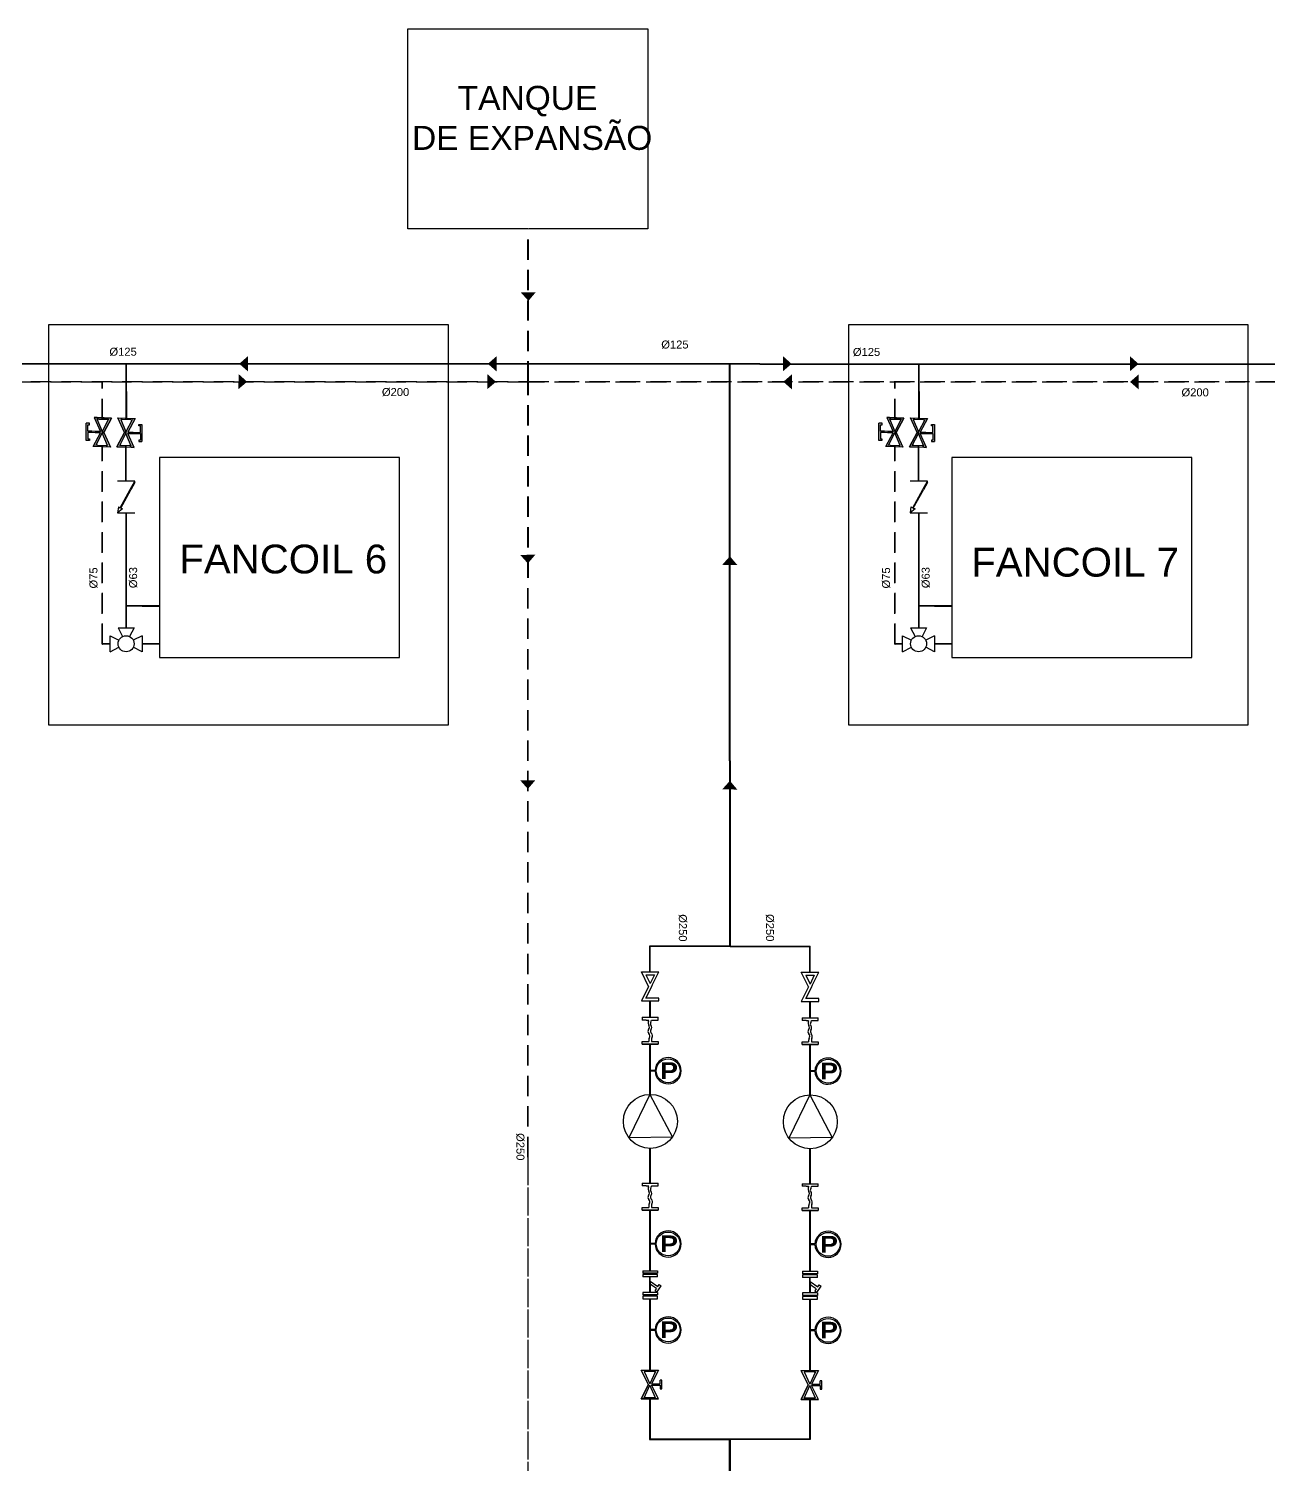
# Model space of a CAD drawing. Header units: millimetres. Extents: x -3738 to 3262, y -1370 to 2506.
# Drawn here: x -1013 to 537, y 713 to 2506 of the extents above; entities that cross this region are included whole.
import ezdxf

# ---------------------------------------------------------------- set-up
doc = ezdxf.new("R2010")
doc.units = ezdxf.units.MM
doc.linetypes.add('DASHEDX2', pattern=[38.1, 25.4, -12.7])
doc.styles.get("Standard").update_dxf_attribs({"font": 'arial.ttf'})

msp = doc.modelspace()

# ---------------------------------------------------------------- hatches: boundary and pattern name
h = msp.add_hatch(color=256)
h.set_gradient(color2=(0, 0, 0), tint=1)
h.paths.add_polyline_path([(-397.3, 2177), (-387.7, 2166.3), (-378.4, 2177.2), (-387.2, 2177.1)])
h = msp.add_hatch(color=256)
h.set_gradient(color2=(0, 0, 0), tint=1)
h.paths.add_polyline_path([(-738.5, 2097.2), (-749.3, 2087.7), (-738.5, 2078.3), (-738.5, 2087)])
h = msp.add_hatch(color=256)
h.set_gradient(color2=(0, 0, 0), tint=1)
h.paths.add_polyline_path([(-427.6, 2097.1), (-438.4, 2087.7), (-427.6, 2078.2), (-427.6, 2087)])
h = msp.add_hatch(color=256)
h.set_gradient(color2=(0, 0, 0), tint=1)
h.paths.add_polyline_path([(-69.5, 2078.3), (-58.6, 2087.6), (-69.3, 2097.2), (-69.4, 2088.4)])
h = msp.add_hatch(color=256)
h.set_gradient(color2=(0, 0, 0), tint=1)
h.paths.add_polyline_path([(364.3, 2078.3), (375.2, 2087.6), (364.5, 2097.2), (364.4, 2088.4)])
h = msp.add_hatch(color=256)
h.set_gradient(color2=(0, 0, 0), tint=1)
h.paths.add_polyline_path([(-750.3, 2056), (-739.4, 2065.3), (-750.1, 2074.9), (-750.2, 2066.1)])
h = msp.add_hatch(color=256)
h.set_gradient(color2=(0, 0, 0), tint=1)
h.paths.add_polyline_path([(-439.2, 2055.9), (-428.3, 2065.2), (-439, 2074.8), (-439.1, 2066)])
h = msp.add_hatch(color=256)
h.set_gradient(color2=(0, 0, 0), tint=1)
h.paths.add_polyline_path([(-58.2, 2074.6), (-69, 2065.2), (-58.2, 2055.7), (-58.2, 2064.5)])
h = msp.add_hatch(color=256)
h.set_gradient(color2=(0, 0, 0), tint=1)
h.paths.add_polyline_path([(375.4, 2074.5), (364.6, 2065.1), (375.4, 2055.6), (375.4, 2064.4)])
h = msp.add_hatch(color=256)
h.set_gradient(color1=(255, 255, 255), tint=1)
h.paths.add_polyline_path([(-922.8, 2003), (-929.5, 2003.2), (-933.5, 2003.4), (-938.5, 2003.4), (-938.5, 2011.4), (-936.5, 2011.4), (-936.5, 2013.4), (-940.6, 2013.4), (-940.6, 1991.8), (-936.6, 1991.8), (-936.6, 1993.8), (-938.6, 1993.8), (-938.6, 2001.8), (-933.6, 2001.8), (-929.6, 2001.6), (-922.8, 2001.4), (-932, 1984.5), (-910.4, 1983.7), (-918.7, 2002), (-909.1, 2019.7), (-930.7, 2020.5)])
h.paths.add_polyline_path([(-927.2, 2018.8), (-925.4, 2018.7), (-914.6, 2018.4), (-912.8, 2018.3), (-920.5, 2002.9)], flags=16)
h.paths.add_polyline_path([(-920.6, 2001.3), (-913.9, 1985.6), (-915.7, 1985.7), (-926.5, 1986.1), (-928.3, 1986.1)], flags=16)
h = msp.add_hatch(color=256)
h.set_gradient(color1=(255, 255, 255), tint=1)
h.paths.add_polyline_path([(-888.7, 2000.8), (-881.9, 2000.5), (-877.9, 2000.4), (-872.9, 2000.4), (-872.9, 1992.4), (-874.9, 1992.4), (-874.9, 1990.4), (-870.9, 1990.4), (-870.9, 2012), (-874.9, 2012), (-874.9, 2010), (-872.9, 2010), (-872.9, 2002), (-877.9, 2002), (-881.9, 2002.1), (-888.7, 2002.4), (-879.5, 2019.3), (-901.1, 2020.1), (-892.7, 2001.7), (-902.4, 1984), (-880.8, 1983.2)])
h.paths.add_polyline_path([(-884.3, 1984.9), (-886.1, 1985), (-896.9, 1985.4), (-898.7, 1985.5), (-890.9, 2000.8)], flags=16)
h.paths.add_polyline_path([(-890.9, 2002.5), (-897.5, 2018.1), (-895.7, 2018.1), (-884.9, 2017.7), (-883.1, 2017.6)], flags=16)
h = msp.add_hatch(color=256)
h.set_gradient(color1=(255, 255, 255), tint=1)
h.paths.add_polyline_path([(68.2, 2003), (61.5, 2003.2), (57.5, 2003.4), (52.5, 2003.4), (52.5, 2011.4), (54.5, 2011.4), (54.5, 2013.4), (50.4, 2013.4), (50.4, 1991.8), (54.4, 1991.8), (54.4, 1993.8), (52.4, 1993.8), (52.4, 2001.8), (57.4, 2001.8), (61.4, 2001.6), (68.2, 2001.4), (59, 1984.5), (80.6, 1983.7), (72.2, 2002), (81.9, 2019.7), (60.3, 2020.5)])
h.paths.add_polyline_path([(63.8, 2018.8), (65.6, 2018.7), (76.4, 2018.4), (78.2, 2018.3), (70.5, 2002.9)], flags=16)
h.paths.add_polyline_path([(70.4, 2001.3), (77.1, 1985.6), (75.3, 1985.7), (64.5, 1986.1), (62.7, 1986.1)], flags=16)
h = msp.add_hatch(color=256)
h.set_gradient(color1=(255, 255, 255), tint=1)
h.paths.add_polyline_path([(102.3, 2000.8), (109.1, 2000.5), (113.1, 2000.4), (118.1, 2000.4), (118.1, 1992.4), (116.1, 1992.4), (116.1, 1990.4), (120.1, 1990.4), (120.1, 2012), (116.1, 2012), (116.1, 2010), (118.1, 2010), (118.1, 2002), (113.1, 2002), (109.1, 2002.1), (102.3, 2002.4), (111.5, 2019.3), (89.9, 2020.1), (98.3, 2001.7), (88.6, 1984), (110.2, 1983.2)])
h.paths.add_polyline_path([(106.7, 1984.9), (104.9, 1985), (94.1, 1985.4), (92.3, 1985.5), (100.1, 2000.8)], flags=16)
h.paths.add_polyline_path([(100.1, 2002.5), (93.5, 2018.1), (95.3, 2018.1), (106.1, 2017.7), (107.9, 2017.6)], flags=16)
h = msp.add_hatch(color=256)
h.set_gradient(color2=(0, 0, 0), tint=1)
h.paths.add_polyline_path([(-398, 1848.9), (-388.4, 1838.2), (-379.1, 1849.1), (-387.9, 1849)])
h = msp.add_hatch(color=256)
h.set_gradient(color2=(0, 0, 0), tint=1)
h.paths.add_polyline_path([(-126.5, 1836.3), (-135.8, 1847.2), (-145.4, 1836.5), (-136.6, 1836.4)])
h = msp.add_hatch(color=256)
h.set_gradient(color2=(0, 0, 0), tint=1)
h.paths.add_polyline_path([(-397.9, 1567.1), (-388.4, 1556.4), (-379, 1567.3), (-387.8, 1567.2)])
h = msp.add_hatch(color=256)
h.set_gradient(color2=(0, 0, 0), tint=1)
h.paths.add_polyline_path([(-126.5, 1555.7), (-135.8, 1566.6), (-145.4, 1555.9), (-136.7, 1555.8)])

# ---------------------------------------------------------------- linework, layer by layer
for p, q in [((-538.5, 2406.4), (-538.5, 2506.4)), ((-538.5, 2506.4), (-238.5, 2506.4)), ((-238.5, 2506.4), (-238.5, 2406.4)), ((-538.5, 2256.4), (-538.5, 2406.4)), ((-238.5, 2406.4), (-238.5, 2256.4)), ((-388.5, 2256.4), (-538.5, 2256.4)), ((-238.5, 2256.4), (-387.6, 2256.4)), ((-936.5, 2013.4), (-940.6, 2013.4)), ((-940.6, 1991.8), (-940.6, 2013.4)), ((-938.5, 2003.4), (-938.5, 2011.4)), ((-938.5, 2011.4), (-936.5, 2011.4)), ((-936.5, 2011.4), (-936.5, 2013.4)), ((-927.1, 2020.4), (-930.7, 2020.5)), ((-930.7, 2020.5), (-909.1, 2019.7)), ((-930.7, 2020.5), (-922.8, 2003)), ((-925.4, 2018.7), (-927.2, 2018.8)), ((-927.2, 2018.8), (-920.5, 2002.9)), ((-909.1, 2019.7), (-927.1, 2020.4)), ((-925.4, 2018.7), (-914.6, 2018.4)), ((-912.8, 2018.3), (-920.5, 2002.9)), ((-918.7, 2002), (-909.1, 2019.7)), ((-909.1, 2019.7), (-918.7, 2002)), ((-914.6, 2018.4), (-912.8, 2018.3)), ((-909.1, 2019.7), (-912.7, 2019.9)), ((-892.7, 2001.7), (-901.1, 2020.1)), ((-901.1, 2020.1), (-883.1, 2019.4)), ((-901.1, 2020.1), (-897.5, 2019.9)), ((-892.7, 2001.7), (-901.1, 2020.1)), ((-901.1, 2020.1), (-879.5, 2019.3)), ((-895.7, 2018.1), (-897.5, 2018.1)), ((-897.5, 2018.1), (-890.9, 2002.5)), ((-884.9, 2017.7), (-895.7, 2018.1)), ((-883.1, 2017.6), (-890.9, 2002.5)), ((-890.3, 2019.7), (-890.3, 2019.7)), ((-879.5, 2019.3), (-888.7, 2002.4)), ((-884.9, 2017.7), (-883.1, 2017.6)), ((-883.1, 2019.4), (-879.5, 2019.3)), ((-874.9, 2010), (-874.9, 2012)), ((-874.9, 2012), (-870.9, 2012)), ((-872.9, 2010), (-874.9, 2010)), ((-872.9, 2002), (-872.9, 2010)), ((-870.9, 2012), (-870.9, 1990.4)), ((54.5, 2013.4), (50.4, 2013.4)), ((50.4, 1991.8), (50.4, 2013.4)), ((52.5, 2003.4), (52.5, 2011.4)), ((52.5, 2011.4), (54.5, 2011.4)), ((54.5, 2011.4), (54.5, 2013.4)), ((63.9, 2020.4), (60.3, 2020.5)), ((60.3, 2020.5), (81.9, 2019.7)), ((60.3, 2020.5), (68.2, 2003)), ((65.6, 2018.7), (63.8, 2018.8)), ((63.8, 2018.8), (70.5, 2002.9)), ((81.9, 2019.7), (63.9, 2020.4)), ((65.6, 2018.7), (76.4, 2018.4)), ((78.2, 2018.3), (70.5, 2002.9)), ((72.2, 2002), (81.9, 2019.7)), ((81.9, 2019.7), (72.2, 2002)), ((76.4, 2018.4), (78.2, 2018.3)), ((81.9, 2019.7), (78.3, 2019.9)), ((98.3, 2001.7), (89.9, 2020.1)), ((89.9, 2020.1), (107.9, 2019.4)), ((89.9, 2020.1), (93.5, 2019.9)), ((98.3, 2001.7), (89.9, 2020.1)), ((89.9, 2020.1), (111.5, 2019.3)), ((95.3, 2018.1), (93.5, 2018.1)), ((93.5, 2018.1), (100.1, 2002.5)), ((106.1, 2017.7), (95.3, 2018.1)), ((107.9, 2017.6), (100.1, 2002.5)), ((100.7, 2019.7), (100.7, 2019.7)), ((111.5, 2019.3), (102.3, 2002.4)), ((106.1, 2017.7), (107.9, 2017.6)), ((107.9, 2019.4), (111.5, 2019.3)), ((116.1, 2010), (116.1, 2012)), ((116.1, 2012), (120.1, 2012)), ((118.1, 2010), (116.1, 2010)), ((118.1, 2002), (118.1, 2010)), ((120.1, 2012), (120.1, 1990.4)), ((-936.6, 1991.8), (-940.6, 1991.8)), ((-933.6, 2001.8), (-938.6, 2001.8)), ((-938.6, 2001.8), (-938.6, 1993.8)), ((-938.6, 1993.8), (-936.6, 1993.8)), ((-933.5, 2003.4), (-938.5, 2003.4)), ((-936.6, 1993.8), (-936.6, 1991.8)), ((-929.6, 2001.6), (-933.6, 2001.8)), ((-929.5, 2003.2), (-933.5, 2003.4)), ((-932, 1984.5), (-922.8, 2001.4)), ((-922.8, 2001.4), (-929.6, 2001.6)), ((-922.8, 2003), (-929.5, 2003.2)), ((-928.3, 1986.1), (-920.6, 2001.3)), ((-913.9, 1985.6), (-920.6, 2001.3)), ((-918.7, 2002), (-910.4, 1983.7)), ((-918.7, 2002), (-910.4, 1983.7)), ((-892.7, 2001.7), (-902.4, 1984)), ((-902.4, 1984), (-892.7, 2001.7)), ((-898.7, 1985.5), (-890.9, 2000.8)), ((-891.1, 2000.6), (-891.1, 2002.9)), ((-884.3, 1984.9), (-890.9, 2000.8)), ((-890.6, 2000), (-890.6, 2003.1)), ((-888.7, 2002.4), (-881.9, 2002.1)), ((-888.7, 2000.8), (-881.9, 2000.5)), ((-880.8, 1983.2), (-888.7, 2000.8)), ((-881.9, 2002.1), (-877.9, 2002)), ((-881.9, 2000.5), (-877.9, 2000.4)), ((-877.9, 2002), (-872.9, 2002)), ((-877.9, 2000.4), (-872.9, 2000.4)), ((-872.9, 1992.4), (-874.9, 1992.4)), ((-874.9, 1992.4), (-874.9, 1990.4)), ((-872.9, 2000.4), (-872.9, 1992.4)), ((54.4, 1991.8), (50.4, 1991.8)), ((57.4, 2001.8), (52.4, 2001.8)), ((52.4, 2001.8), (52.4, 1993.8)), ((52.4, 1993.8), (54.4, 1993.8)), ((57.5, 2003.4), (52.5, 2003.4)), ((54.4, 1993.8), (54.4, 1991.8)), ((61.4, 2001.6), (57.4, 2001.8)), ((61.5, 2003.2), (57.5, 2003.4)), ((59, 1984.5), (68.2, 2001.4)), ((68.2, 2001.4), (61.4, 2001.6)), ((68.2, 2003), (61.5, 2003.2)), ((62.7, 1986.1), (70.4, 2001.3)), ((77.1, 1985.6), (70.4, 2001.3)), ((72.2, 2002), (80.6, 1983.7)), ((72.2, 2002), (80.6, 1983.7)), ((98.3, 2001.7), (88.6, 1984)), ((88.6, 1984), (98.3, 2001.7)), ((92.3, 1985.5), (100.1, 2000.8)), ((99.9, 2000.6), (99.9, 2002.9)), ((106.7, 1984.9), (100.1, 2000.8)), ((100.4, 2000), (100.4, 2003.1)), ((102.3, 2002.4), (109.1, 2002.1)), ((102.3, 2000.8), (109.1, 2000.5)), ((110.2, 1983.2), (102.3, 2000.8)), ((109.1, 2002.1), (113.1, 2002)), ((109.1, 2000.5), (113.1, 2000.4)), ((113.1, 2002), (118.1, 2002)), ((113.1, 2000.4), (118.1, 2000.4)), ((118.1, 1992.4), (116.1, 1992.4)), ((116.1, 1992.4), (116.1, 1990.4)), ((118.1, 2000.4), (118.1, 1992.4)), ((-928.4, 1984.3), (-932, 1984.5)), ((-910.4, 1983.7), (-932, 1984.5)), ((-910.4, 1983.7), (-928.4, 1984.3)), ((-926.5, 1986.1), (-928.3, 1986.1)), ((-926.5, 1986.1), (-915.7, 1985.7)), ((-915.7, 1985.7), (-913.9, 1985.6)), ((-910.4, 1983.7), (-914, 1983.8)), ((-902.4, 1984), (-884.4, 1983.4)), ((-902.4, 1984), (-898.8, 1983.9)), ((-880.8, 1983.2), (-902.4, 1984)), ((-896.9, 1985.4), (-898.7, 1985.5)), ((-886.1, 1985), (-896.9, 1985.4)), ((-886.1, 1985), (-884.3, 1984.9)), ((-884.4, 1983.4), (-880.8, 1983.2)), ((-874.9, 1990.4), (-870.9, 1990.4)), ((62.6, 1984.3), (59, 1984.5)), ((80.6, 1983.7), (59, 1984.5)), ((80.6, 1983.7), (62.6, 1984.3)), ((64.5, 1986.1), (62.7, 1986.1)), ((64.5, 1986.1), (75.3, 1985.7)), ((75.3, 1985.7), (77.1, 1985.6)), ((80.6, 1983.7), (77, 1983.8)), ((88.6, 1984), (106.6, 1983.4)), ((88.6, 1984), (92.2, 1983.9)), ((110.2, 1983.2), (88.6, 1984)), ((94.1, 1985.4), (92.3, 1985.5)), ((104.9, 1985), (94.1, 1985.4)), ((104.9, 1985), (106.7, 1984.9)), ((106.6, 1983.4), (110.2, 1983.2)), ((116.1, 1990.4), (120.1, 1990.4)), ((-879.7, 1940.9), (-901.4, 1940.9)), ((-885.5, 1930.6), (-879.8, 1940.9)), ((-879.7, 1939.5), (-884.9, 1930.3)), ((-879.7, 1939.5), (-879.7, 1940.9)), ((111.3, 1940.9), (89.6, 1940.9)), ((105.5, 1930.6), (111.2, 1940.9)), ((111.3, 1939.5), (106.1, 1930.3)), ((111.3, 1939.5), (111.3, 1940.9)), ((-898.2, 1907.9), (-885.5, 1930.6)), ((-897.5, 1907.5), (-884.9, 1930.3)), ((92.8, 1907.9), (105.5, 1930.6)), ((93.4, 1907.5), (106.1, 1930.3)), ((-900.4, 1909.1), (-901.4, 1901.4)), ((-895.3, 1906.3), (-901.4, 1901.4)), ((-900.4, 1909.1), (-898.2, 1907.9)), ((-897.5, 1907.5), (-895.3, 1906.3)), ((90.6, 1909.1), (89.6, 1901.4)), ((95.7, 1906.3), (89.6, 1901.4)), ((90.6, 1909.1), (92.8, 1907.9)), ((93.4, 1907.5), (95.7, 1906.3)), ((-901.4, 1901.4), (-879.7, 1901.4)), ((89.6, 1901.4), (111.3, 1901.4)), ((-910.8, 1727.9), (-910.8, 1747.9)), ((-910.8, 1747.9), (-899.8, 1742.3)), ((-900.8, 1757.9), (-880.8, 1757.9)), ((-900.8, 1757.9), (-895.3, 1746.8)), ((-880.8, 1757.9), (-886.3, 1746.8)), ((-870.8, 1747.9), (-881.9, 1742.3)), ((-870.8, 1747.9), (-870.8, 1727.9)), ((80.2, 1727.9), (80.2, 1747.9)), ((80.2, 1747.9), (91.2, 1742.3)), ((90.2, 1757.9), (110.2, 1757.9)), ((90.2, 1757.9), (95.7, 1746.8)), ((110.2, 1757.9), (104.7, 1746.8)), ((120.2, 1747.9), (109.1, 1742.3)), ((120.2, 1747.9), (120.2, 1727.9)), ((-910.8, 1727.9), (-899.8, 1733.4)), ((-870.8, 1727.9), (-881.9, 1733.4)), ((80.2, 1727.9), (91.2, 1733.4)), ((120.2, 1727.9), (109.1, 1733.4)), ((-237.4, 1309.6), (-246.5, 1327.8)), ((-246.5, 1327.8), (-228.3, 1327.8)), ((-246.5, 1327.8), (-242.8, 1327.8)), ((-237.4, 1309.6), (-246.5, 1327.8)), ((-246.5, 1327.8), (-224.7, 1327.8)), ((-232.9, 1311.4), (-224.7, 1327.8)), ((-228.3, 1327.8), (-224.7, 1327.8)), ((-237.4, 1309.6), (-246.5, 1291.5)), ((-241, 1324.1), (-235.6, 1313.2)), ((-241, 1324.1), (-230.1, 1324.1)), ((-230.1, 1324.1), (-235.6, 1313.2)), ((-233.8, 1309.6), (-235.6, 1306)), ((-232.9, 1311.4), (-233.8, 1309.6)), ((-37.4, 1309.1), (-46.5, 1327.3)), ((-46.5, 1327.3), (-28.3, 1327.3)), ((-46.5, 1327.3), (-42.9, 1327.3)), ((-37.4, 1309.1), (-46.5, 1327.3)), ((-46.5, 1327.3), (-24.7, 1327.3)), ((-41, 1323.6), (-35.6, 1312.7)), ((-41, 1323.6), (-30.2, 1323.6)), ((-30.2, 1323.6), (-35.6, 1312.7)), ((-32.9, 1310.9), (-33.8, 1309.1)), ((-32.9, 1310.9), (-24.7, 1327.3)), ((-28.3, 1327.3), (-24.7, 1327.3)), ((-241, 1295.1), (-235.6, 1306)), ((-235.6, 1306), (-241, 1295.1)), ((-224.7, 1295.1), (-241, 1295.1)), ((-224.7, 1291.5), (-224.7, 1295.1)), ((-37.4, 1309.1), (-46.5, 1291)), ((-41, 1294.6), (-35.6, 1305.5)), ((-35.6, 1305.5), (-41, 1294.6)), ((-24.7, 1294.6), (-41, 1294.6)), ((-33.8, 1309.1), (-35.6, 1305.5)), ((-24.7, 1291), (-24.7, 1294.6)), ((-246.5, 1291.5), (-228.3, 1291.5)), ((-228.3, 1291.5), (-224.7, 1291.5)), ((-46.5, 1291), (-28.3, 1291)), ((-28.3, 1291), (-24.7, 1291)), ((-245.6, 1271.1), (-228.9, 1271.1)), ((-245.6, 1271.1), (-242.3, 1271.1)), ((-245.6, 1271.1), (-225.5, 1271.1)), ((-245.6, 1271.1), (-245.6, 1267.7)), ((-240.6, 1267.7), (-245.6, 1267.7)), ((-240.6, 1267.7), (-237.2, 1267.7)), ((-237.2, 1267.7), (-237.2, 1267.7)), ((-235.1, 1264), (-235.1, 1264)), ((-233.9, 1267.7), (-230.6, 1267.7)), ((-233.9, 1267.7), (-233.9, 1267.5)), ((-230.6, 1267.7), (-225.5, 1267.7)), ((-228.9, 1271.1), (-225.5, 1271.1)), ((-225.5, 1267.7), (-225.5, 1271.1)), ((-45.6, 1270.6), (-28.9, 1270.6)), ((-45.6, 1270.6), (-42.3, 1270.6)), ((-45.6, 1270.6), (-25.6, 1270.6)), ((-45.6, 1270.6), (-45.6, 1267.2)), ((-40.6, 1267.2), (-45.6, 1267.2)), ((-40.6, 1267.2), (-37.3, 1267.2)), ((-37.3, 1267.2), (-37.3, 1267.2)), ((-35.1, 1263.5), (-35.1, 1263.5)), ((-33.9, 1267.2), (-30.6, 1267.2)), ((-33.9, 1267.2), (-33.9, 1267)), ((-30.6, 1267.2), (-25.6, 1267.2)), ((-28.9, 1270.6), (-25.6, 1270.6)), ((-25.6, 1267.2), (-25.6, 1270.6)), ((-245.6, 1237.6), (-245.6, 1240.9)), ((-245.6, 1240.9), (-237.2, 1240.9)), ((-237.2, 1242.7), (-237.2, 1240.9)), ((-233.9, 1243), (-233.9, 1240.9)), ((-233.9, 1240.9), (-225.5, 1240.9)), ((-225.5, 1240.9), (-225.5, 1237.6)), ((-45.6, 1237.1), (-45.6, 1240.4)), ((-45.6, 1240.4), (-37.3, 1240.4)), ((-37.3, 1242.2), (-37.3, 1240.4)), ((-33.9, 1242.5), (-33.9, 1240.4)), ((-33.9, 1240.4), (-25.6, 1240.4)), ((-25.6, 1240.4), (-25.6, 1237.1)), ((-245.6, 1237.6), (-228.9, 1237.6)), ((-245.6, 1237.6), (-242.3, 1237.6)), ((-225.5, 1237.6), (-245.6, 1237.6)), ((-228.9, 1237.6), (-225.5, 1237.6)), ((-45.6, 1237.1), (-28.9, 1237.1)), ((-45.6, 1237.1), (-42.3, 1237.1)), ((-25.6, 1237.1), (-45.6, 1237.1)), ((-28.9, 1237.1), (-25.6, 1237.1)), ((-229.4, 1204.8), (-235.6, 1204.8)), ((-229.4, 1203.8), (-235.6, 1203.8)), ((-229.4, 1204.8), (-229.4, 1204.8)), ((-229.4, 1203.8), (-229.4, 1203.8)), ((-29.4, 1204.3), (-35.6, 1204.3)), ((-29.4, 1203.3), (-35.6, 1203.3)), ((-29.4, 1204.3), (-29.4, 1204.3)), ((-29.4, 1203.3), (-29.4, 1203.3)), ((-235.7, 1174.7), (-262, 1120.5)), ((-235.7, 1174.7), (-207.6, 1121.5)), ((-35.8, 1174.2), (-62, 1120)), ((-35.8, 1174.2), (-7.7, 1121)), ((-207.6, 1121.5), (-262, 1120.5)), ((-7.7, 1121), (-62, 1120)), ((-245.6, 1063.7), (-228.9, 1063.7)), ((-245.6, 1063.7), (-242.3, 1063.7)), ((-245.6, 1063.7), (-225.5, 1063.7)), ((-245.6, 1063.7), (-245.6, 1060.4)), ((-240.6, 1060.4), (-245.6, 1060.4)), ((-240.6, 1060.4), (-237.2, 1060.4)), ((-237.2, 1060.4), (-237.2, 1060.3)), ((-233.9, 1060.4), (-230.6, 1060.4)), ((-233.9, 1060.4), (-233.9, 1060.1)), ((-230.6, 1060.4), (-225.5, 1060.4)), ((-228.9, 1063.7), (-225.5, 1063.7)), ((-225.5, 1060.4), (-225.5, 1063.7)), ((-45.6, 1063.2), (-28.9, 1063.2)), ((-45.6, 1063.2), (-42.3, 1063.2)), ((-45.6, 1063.2), (-25.6, 1063.2)), ((-45.6, 1063.2), (-45.6, 1059.9)), ((-40.6, 1059.9), (-45.6, 1059.9)), ((-40.6, 1059.9), (-37.3, 1059.9)), ((-37.3, 1059.9), (-37.3, 1059.8)), ((-33.9, 1059.9), (-30.6, 1059.9)), ((-33.9, 1059.9), (-33.9, 1059.6)), ((-30.6, 1059.9), (-25.6, 1059.9)), ((-28.9, 1063.2), (-25.6, 1063.2)), ((-25.6, 1059.9), (-25.6, 1063.2)), ((-236.1, 1041.3), (-236.1, 1039.3)), ((-235.1, 1056.6), (-235.1, 1056.6)), ((-36.1, 1040.8), (-36.1, 1038.8)), ((-35.1, 1056.1), (-35.1, 1056.1)), ((-245.6, 1030.2), (-245.6, 1033.6)), ((-245.6, 1033.6), (-237.2, 1033.6)), ((-245.6, 1030.2), (-228.9, 1030.2)), ((-245.6, 1030.2), (-242.3, 1030.2)), ((-225.5, 1030.2), (-245.6, 1030.2)), ((-237.2, 1035.4), (-237.2, 1033.6)), ((-233.9, 1035.7), (-233.9, 1033.6)), ((-233.9, 1033.6), (-225.5, 1033.6)), ((-228.9, 1030.2), (-225.5, 1030.2)), ((-225.5, 1033.6), (-225.5, 1030.2)), ((-45.6, 1029.7), (-45.6, 1033.1)), ((-45.6, 1033.1), (-37.3, 1033.1)), ((-45.6, 1029.7), (-28.9, 1029.7)), ((-45.6, 1029.7), (-42.3, 1029.7)), ((-25.6, 1029.7), (-45.6, 1029.7)), ((-37.3, 1034.9), (-37.3, 1033.1)), ((-33.9, 1035.2), (-33.9, 1033.1)), ((-33.9, 1033.1), (-25.6, 1033.1)), ((-28.9, 1029.7), (-25.6, 1029.7)), ((-25.6, 1033.1), (-25.6, 1029.7)), ((-229.4, 988.4), (-235.6, 988.4)), ((-229.4, 987.4), (-235.6, 987.4)), ((-229.4, 988.4), (-229.4, 988.4)), ((-229.4, 987.4), (-229.4, 987.4)), ((-29.4, 987.9), (-35.6, 987.9)), ((-29.4, 986.9), (-35.6, 986.9)), ((-29.4, 987.9), (-29.4, 987.9)), ((-29.4, 986.9), (-29.4, 986.9)), ((-244.7, 954.3), (-229.2, 954.3)), ((-244.7, 954.3), (-226.1, 954.3)), ((-244.7, 954.3), (-229.2, 954.3)), ((-244.7, 954.3), (-226.1, 954.3)), ((-244.7, 954.3), (-244.7, 951.2)), ((-226.1, 951.2), (-244.7, 951.2)), ((-226.1, 951.2), (-244.7, 951.2)), ((-236.1, 951.2), (-236.1, 949.7)), ((-235.6, 949.7), (-235.6, 951.2)), ((-229.2, 954.3), (-226.1, 954.3)), ((-229.2, 954.3), (-226.1, 954.3)), ((-226.1, 954.3), (-226.1, 951.2)), ((-226.1, 954.3), (-226.1, 951.2)), ((-44.8, 953.8), (-29.3, 953.8)), ((-44.8, 953.8), (-26.2, 953.8)), ((-44.8, 953.8), (-29.3, 953.8)), ((-44.8, 953.8), (-26.2, 953.8)), ((-44.8, 953.8), (-44.8, 950.7)), ((-29.3, 953.8), (-26.2, 953.8)), ((-29.3, 953.8), (-26.2, 953.8)), ((-26.2, 953.8), (-26.2, 950.7)), ((-26.2, 953.8), (-26.2, 950.7)), ((-226.1, 949.7), (-244.7, 949.7)), ((-226.1, 949.7), (-244.7, 949.7)), ((-244.7, 949.7), (-244.7, 946.6)), ((-226.1, 946.6), (-244.7, 946.6)), ((-236.1, 946.6), (-236.1, 927.2)), ((-235.6, 941.4), (-235.6, 946.6)), ((-235.6, 941.4), (-225.9, 934.8)), ((-235.6, 941.4), (-235.6, 937.7)), ((-235.6, 941.4), (-235.6, 927.2)), ((-232.7, 935.7), (-235.6, 937.7)), ((-227.7, 932.2), (-232.7, 935.7)), ((-226.9, 927.9), (-221.6, 935.5)), ((-226.1, 946.6), (-226.1, 949.7)), ((-226.1, 946.6), (-226.1, 949.7)), ((-225.9, 934.8), (-224.2, 937.3)), ((-224.2, 937.3), (-221.6, 935.5)), ((-26.2, 950.7), (-44.8, 950.7)), ((-26.2, 950.7), (-44.8, 950.7)), ((-26.2, 949.2), (-44.8, 949.2)), ((-26.2, 949.2), (-44.8, 949.2)), ((-44.8, 949.2), (-44.8, 946.1)), ((-26.2, 946.1), (-44.8, 946.1)), ((-36.1, 950.7), (-36.1, 949.2)), ((-36.1, 946.1), (-36.1, 926.7)), ((-35.6, 949.2), (-35.6, 950.7)), ((-35.6, 940.9), (-35.6, 946.1)), ((-35.6, 940.9), (-26, 934.3)), ((-35.6, 940.9), (-35.6, 937.2)), ((-35.6, 940.9), (-35.6, 926.7)), ((-32.8, 935.2), (-35.6, 937.2)), ((-27.7, 931.7), (-32.8, 935.2)), ((-26.9, 927.4), (-21.6, 935)), ((-26.2, 946.1), (-26.2, 949.2)), ((-26.2, 946.1), (-26.2, 949.2)), ((-26, 934.3), (-24.2, 936.8)), ((-24.2, 936.8), (-21.6, 935)), ((-226.1, 927.2), (-244.7, 927.2)), ((-244.7, 927.2), (-244.7, 924.1)), ((-226.1, 924.1), (-244.7, 924.1)), ((-226.1, 922.6), (-244.7, 922.6)), ((-244.7, 922.6), (-244.7, 919.5)), ((-244.7, 919.5), (-226.1, 919.5)), ((-236.1, 924.1), (-236.1, 922.6)), ((-235.6, 924.1), (-235.6, 922.6)), ((-227.7, 932.2), (-229.5, 929.7)), ((-229.5, 929.7), (-226.9, 927.9)), ((-226.1, 927.2), (-226.1, 924.1)), ((-226.1, 919.5), (-226.1, 922.6)), ((-26.2, 926.7), (-44.8, 926.7)), ((-44.8, 926.7), (-44.8, 923.6)), ((-26.2, 923.6), (-44.8, 923.6)), ((-26.2, 922.1), (-44.8, 922.1)), ((-44.8, 922.1), (-44.8, 919)), ((-44.8, 919), (-26.2, 919)), ((-36.1, 923.6), (-36.1, 922.1)), ((-35.6, 923.6), (-35.6, 922.1)), ((-27.7, 931.7), (-29.5, 929.2)), ((-29.5, 929.2), (-26.9, 927.4)), ((-26.2, 926.7), (-26.2, 923.6)), ((-26.2, 919), (-26.2, 922.1)), ((-229.4, 880.9), (-235.6, 880.9)), ((-229.4, 879.9), (-235.6, 879.9)), ((-229.4, 880.9), (-229.4, 880.9)), ((-229.4, 879.9), (-229.4, 879.9)), ((-29.4, 880.4), (-35.6, 880.4)), ((-29.4, 879.4), (-35.6, 879.4)), ((-29.4, 880.4), (-29.4, 880.4)), ((-29.4, 879.4), (-29.4, 879.4)), ((-237.7, 812.2), (-246.7, 830.2)), ((-246.7, 830.2), (-228.7, 830.2)), ((-246.7, 830.2), (-243.1, 830.2)), ((-237.7, 812.2), (-246.7, 830.2)), ((-246.7, 830.2), (-225.1, 830.2)), ((-241.3, 828.4), (-243.1, 828.4)), ((-243.1, 828.4), (-235.9, 813)), ((-230.5, 828.4), (-241.3, 828.4)), ((-228.7, 828.4), (-235.9, 813)), ((-225.1, 830.2), (-233.7, 813)), ((-230.5, 828.4), (-228.7, 828.4)), ((-228.7, 830.2), (-225.1, 830.2)), ((-37.7, 811.7), (-46.7, 829.7)), ((-46.7, 829.7), (-28.7, 829.7)), ((-46.7, 829.7), (-43.1, 829.7)), ((-37.7, 811.7), (-46.7, 829.7)), ((-46.7, 829.7), (-25.1, 829.7)), ((-41.3, 827.9), (-43.1, 827.9)), ((-43.1, 827.9), (-35.9, 812.5)), ((-30.5, 827.9), (-41.3, 827.9)), ((-28.7, 827.9), (-35.9, 812.5)), ((-25.1, 829.7), (-33.7, 812.5)), ((-30.5, 827.9), (-28.7, 827.9)), ((-28.7, 829.7), (-25.1, 829.7)), ((-237.7, 812.2), (-246.7, 794.2)), ((-246.7, 794.2), (-237.7, 812.2)), ((-243.1, 795.7), (-235.9, 811.4)), ((-228.7, 795.7), (-235.9, 811.4)), ((-233.7, 813), (-226.9, 813)), ((-233.6, 811.4), (-226.9, 811.4)), ((-225.1, 794.2), (-233.6, 811.4)), ((-226.9, 813), (-222.9, 813)), ((-226.9, 811.4), (-222.9, 811.4)), ((-222.9, 813), (-222.9, 817.5)), ((-220.9, 817.5), (-222.9, 817.5)), ((-222.9, 811.4), (-222.9, 806.8)), ((-220.9, 806.8), (-220.9, 817.5)), ((-37.7, 811.7), (-46.7, 793.7)), ((-46.7, 793.7), (-37.7, 811.7)), ((-43.1, 795.2), (-35.9, 810.9)), ((-28.7, 795.2), (-35.9, 810.9)), ((-33.7, 812.5), (-26.9, 812.5)), ((-33.7, 810.9), (-26.9, 810.9)), ((-25.1, 793.7), (-33.7, 810.9)), ((-26.9, 812.5), (-22.9, 812.5)), ((-26.9, 810.9), (-22.9, 810.9)), ((-22.9, 812.5), (-22.9, 817)), ((-20.9, 817), (-22.9, 817)), ((-22.9, 810.9), (-22.9, 806.3)), ((-20.9, 806.3), (-20.9, 817)), ((-246.7, 794.2), (-228.7, 794.2)), ((-246.7, 794.2), (-243.1, 794.2)), ((-225.1, 794.2), (-246.7, 794.2)), ((-241.3, 795.7), (-243.1, 795.7)), ((-230.5, 795.7), (-241.3, 795.7)), ((-230.5, 795.7), (-228.7, 795.7)), ((-228.7, 794.2), (-225.1, 794.2)), ((-222.9, 806.8), (-220.9, 806.8)), ((-46.7, 793.7), (-28.7, 793.7)), ((-46.7, 793.7), (-43.1, 793.7)), ((-25.1, 793.7), (-46.7, 793.7)), ((-41.3, 795.2), (-43.1, 795.2)), ((-30.5, 795.2), (-41.3, 795.2)), ((-30.5, 795.2), (-28.7, 795.2)), ((-28.7, 793.7), (-25.1, 793.7)), ((-22.9, 806.3), (-20.9, 806.3))]:
    msp.add_line(p, q)
at = {"color": 5, "linetype": 'DASHEDX2'}
for p, q in [((-388.5, 2065.4), (-388.5, 2256.4)), ((-387.6, 2065.4), (-387.6, 2256.4)), ((-3676.8, 2065.4), (-388.5, 2065.4)), ((-388.5, 2064.9), (-3676.8, 2064.9)), ((-920.6, 2018.6), (-920.6, 2064.9)), ((-920.1, 2018.6), (-920.1, 2064.9)), ((-388.5, 1591.5), (-388.5, 2064.9)), ((-388, 1591.5), (-387.6, 2064.9)), ((-387.6, 2065.4), (2832.8, 2065.4)), ((2832.8, 2064.9), (-387.6, 2064.9)), ((70.4, 2018.6), (70.4, 2064.9)), ((70.9, 2018.6), (70.9, 2064.9)), ((-920.6, 1737.3), (-920.6, 1985.5)), ((-920.1, 1737.8), (-920.1, 1985.5)), ((70.4, 1737.3), (70.4, 1985.5)), ((70.9, 1737.8), (70.9, 1985.5)), ((-870.3, 1785.4), (-890.6, 1785.4)), ((-870.8, 1784.9), (-890.6, 1784.9)), ((-870.8, 1784.9), (-849.1, 1784.9)), ((-849.1, 1785.4), (-870.3, 1785.4)), ((120.7, 1785.4), (100.4, 1785.4)), ((120.2, 1784.9), (100.4, 1784.9)), ((120.2, 1784.9), (141.9, 1784.9)), ((141.9, 1785.4), (120.7, 1785.4)), ((-388, 1096.5), (-388, 1591.5)), ((-388.5, 1096.5), (-388.5, 489.9)), ((-388, 489.9), (-388, 1096.5))]:
    msp.add_line(p, q, dxfattribs=at)
at = {"color": 5}
for p, q in [((-98.4, 2087.8), (-3648.5, 2087.8)), ((-136.1, 2087.3), (-3648.5, 2087.3)), ((-891.1, 2087.3), (-891.1, 2019.7)), ((-890.6, 2087.3), (-890.3, 2019.7)), ((-136.1, 1591.5), (-136.1, 2087.3)), ((-135.6, 1591.5), (-135.6, 2087.3)), ((-98.4, 2087.3), (-135.6, 2087.3)), ((-98.4, 2087.8), (2779.6, 2087.8)), ((-98.4, 2087.3), (-97.9, 2087.3)), ((-97.9, 2087.3), (2779.6, 2087.3)), ((99.9, 2087.3), (99.9, 2019.7)), ((100.4, 2087.3), (100.7, 2019.7)), ((-891.1, 1940.9), (-891.1, 1985.2)), ((-890.6, 1940.9), (-890.6, 1985.2)), ((99.9, 1940.9), (99.9, 1985.2)), ((100.4, 1940.9), (100.4, 1985.2)), ((-891.1, 1901.4), (-891.1, 1757.9)), ((-890.6, 1901.4), (-890.6, 1757.9)), ((99.9, 1901.4), (99.9, 1757.9)), ((100.4, 1901.4), (100.4, 1757.9)), ((-910.8, 1737.3), (-920.6, 1737.3)), ((-920.6, 1737.3), (-920.1, 1737.3)), ((-910.8, 1737.8), (-920.1, 1737.8)), ((-849.1, 1737.8), (-870.8, 1737.8)), ((-849.1, 1737.3), (-870.8, 1737.3)), ((80.2, 1737.3), (70.4, 1737.3)), ((70.4, 1737.3), (70.9, 1737.3)), ((80.2, 1737.8), (70.9, 1737.8)), ((141.9, 1737.8), (120.2, 1737.8)), ((141.9, 1737.3), (120.2, 1737.3)), ((-136.1, 1591.5), (-136.1, 1360)), ((-135.6, 1591.5), (-135.6, 1360)), ((-136.1, 1360), (-236.1, 1360)), ((-236.1, 1360), (-236.1, 1327.8)), ((-135.6, 1359.5), (-235.6, 1359.5)), ((-235.6, 1327.8), (-235.6, 1359.5)), ((-135.6, 1360), (-35.6, 1360)), ((-135.6, 1359.5), (-36.1, 1359.5)), ((-36.1, 1359.5), (-36.1, 1327.3)), ((-35.6, 1359), (-35.6, 1360)), ((-35.6, 1327.3), (-35.6, 1359)), ((-236.1, 1291.5), (-236.1, 1271.1)), ((-235.6, 1291.5), (-235.6, 1271.1)), ((-36.1, 1291), (-36.1, 1270.6)), ((-35.6, 1291), (-35.6, 1270.6)), ((-236.1, 1237.6), (-236.1, 1174.7)), ((-235.6, 1237.6), (-235.6, 1204.8)), ((-36.1, 1237.1), (-36.1, 1174.2)), ((-35.6, 1237.1), (-35.6, 1204.3)), ((-235.6, 1203.8), (-235.6, 1174.7)), ((-35.6, 1203.3), (-35.6, 1174.2)), ((-236.1, 1107.3), (-236.1, 1063.7)), ((-235.6, 1107.3), (-235.6, 1063.7)), ((-36.1, 1106.8), (-36.1, 1063.2)), ((-35.6, 1106.8), (-35.6, 1063.2)), ((-236.1, 1030.2), (-236.1, 954.3)), ((-235.6, 1030.2), (-235.6, 988.4)), ((-36.1, 1029.7), (-36.1, 953.8)), ((-35.6, 1029.7), (-35.6, 987.9)), ((-235.6, 987.4), (-235.6, 954.3)), ((-35.6, 986.9), (-35.6, 953.8)), ((-236.1, 919.5), (-236.1, 830.2)), ((-235.6, 919.5), (-235.6, 880.9)), ((-36.1, 919), (-36.1, 829.7)), ((-35.6, 919), (-35.6, 880.4)), ((-235.6, 879.9), (-235.6, 830.2)), ((-35.6, 879.4), (-35.6, 829.7)), ((-236.1, 794.2), (-236.1, 744.2)), ((-235.6, 794.2), (-235.6, 744.2)), ((-36.1, 793.7), (-36.1, 743.7)), ((-35.6, 793.7), (-35.6, 743.7)), ((-236.1, 744.2), (-236.1, 743.7)), ((-236.1, 743.7), (-136.1, 743.7)), ((-235.6, 744.2), (-36.1, 744.2)), ((-136.1, -463.8), (-136.1, 743.7)), ((-135.6, 743.7), (-135.6, 403.5)), ((-35.6, 743.7), (-135.6, 743.7)), ((-135.6, 743.7), (-135.6, 743.7))]:
    msp.add_line(p, q, dxfattribs=at)
at = {"linetype": 'DASHEDX2'}
for p, q in [((-920.7, 2003.3), (-920.7, 2001.1)), ((-920.2, 2003.6), (-920.2, 2000.4)), ((70.3, 2003.3), (70.3, 2001.1)), ((70.8, 2003.6), (70.8, 2000.4))]:
    msp.add_line(p, q, dxfattribs=at)
for points in [[(-987.6, 1636.5), (-487.6, 1636.5), (-487.6, 2136.5), (-987.6, 2136.5)], [(12.4, 1636.5), (512.4, 1636.5), (512.4, 2136.5), (12.4, 2136.5)]]:
    msp.add_lwpolyline(points, close=True)
for points in [[(-849.1, 1737.3), (-849.1, 1720.5), (-549.1, 1720.5), (-549.1, 1970.5), (-849.1, 1970.5), (-849.1, 1785.4)], [(141.9, 1737.3), (141.9, 1720.5), (441.9, 1720.5), (441.9, 1970.5), (141.9, 1970.5), (141.9, 1785.4)], [(-849.1, 1784.9), (-849.1, 1737.8)], [(141.9, 1784.9), (141.9, 1737.8)]]:
    msp.add_lwpolyline(points)
at = {"color": 5, "linetype": 'DASHEDX2'}
msp.add_lwpolyline([(-388.5, 1096.5), (-388.5, 1591.5)], dxfattribs=at)
for centre, radius in [((-890.8, 1737.9), 10), ((100.2, 1737.9), 10), ((-213, 1204.3), 14.9), ((-13, 1203.8), 14.9), ((-235.2, 1141), 33.7), ((-35.2, 1140.5), 33.7), ((-213, 987.9), 14.9), ((-13, 987.4), 14.9), ((-213, 880.4), 14.9), ((-13, 879.9), 14.9)]:
    msp.add_circle(centre, radius)
for centre, radius, start, end in [((-234.3, 1253.5), 3.9, 143.3456, 221.0513), ((-232.3, 1264.1), 5.55, 160.5955, 210.3448), ((-242.3, 1267.7), 5.02, 340.5955, 0), ((-241.4, 1258.8), 5.02, 323.3456, 30.3448), ((-232.2, 1263.1), 3.03, 147.0076, 217.4133), ((-238.9, 1267.5), 5.02, 327.0076, 0), ((-238.6, 1258.2), 5.02, 325.953, 37.4133), ((-32.3, 1263.6), 5.55, 160.5955, 210.3448), ((-42.3, 1267.2), 5.02, 340.5955, 0), ((-41.4, 1258.3), 5.02, 323.3456, 30.3448), ((-32.2, 1262.6), 3.03, 147.0076, 217.4133), ((-38.9, 1267), 5.02, 327.0076, 0), ((-38.6, 1257.7), 5.02, 325.953, 37.4133), ((-241, 1247.6), 5.02, 330.7856, 41.0513), ((-232.2, 1242.7), 5.02, 150.7856, 180), ((-231.6, 1253.5), 3.43, 145.953, 222.9094), ((-237.7, 1247.7), 5.02, 332.0579, 42.9094), ((-228.9, 1243), 5.02, 152.0579, 180), ((-34.3, 1253), 3.9, 143.3456, 221.0513), ((-32.3, 1242.2), 5.02, 150.7856, 180), ((-41, 1247.1), 5.02, 330.7856, 41.0513), ((-31.6, 1253), 3.43, 145.953, 222.9094), ((-37.8, 1247.2), 5.02, 332.0579, 42.9094), ((-28.9, 1242.5), 5.02, 152.0579, 180), ((-213, 1204.3), 16.4, 181.7474, 178.2526), ((-13, 1203.8), 16.4, 181.7474, 178.2526), ((-232.3, 1056.8), 5.55, 160.5955, 210.3448), ((-242.3, 1060.3), 5.02, 340.5955, 0), ((-238.9, 1060.1), 5.02, 327.0076, 0), ((-42.3, 1059.8), 5.02, 340.5955, 0), ((-38.9, 1059.6), 5.02, 327.0076, 0), ((-234.3, 1046.1), 3.9, 143.3456, 221.0513), ((-241.4, 1051.5), 5.02, 323.3456, 30.3448), ((-241, 1040.3), 5.02, 330.7856, 41.0513), ((-232.2, 1055.8), 3.03, 147.0076, 217.4133), ((-231.6, 1046.1), 3.43, 145.953, 222.9094), ((-238.6, 1050.9), 5.02, 325.953, 37.4133), ((-237.7, 1040.4), 5.02, 332.0579, 42.9094), ((-34.3, 1045.6), 3.9, 143.3456, 221.0513), ((-32.3, 1056.3), 5.55, 160.5955, 210.3448), ((-41.4, 1051), 5.02, 323.3456, 30.3448), ((-41, 1039.8), 5.02, 330.7856, 41.0513), ((-32.2, 1055.3), 3.03, 147.0076, 217.4133), ((-31.6, 1045.6), 3.43, 145.953, 222.9094), ((-38.6, 1050.4), 5.02, 325.953, 37.4133), ((-37.8, 1039.9), 5.02, 332.0579, 42.9094), ((-232.2, 1035.4), 5.02, 150.7856, 180), ((-228.9, 1035.7), 5.02, 152.0579, 180), ((-32.3, 1034.9), 5.02, 150.7856, 180), ((-28.9, 1035.2), 5.02, 152.0579, 180), ((-213, 987.9), 16.4, 181.7474, 178.2526), ((-13, 987.4), 16.4, 181.7474, 178.2526), ((-213, 880.4), 16.4, 181.7474, 178.2526), ((-13, 879.9), 16.4, 181.7474, 178.2526)]:
    msp.add_arc(centre, radius, start, end)

# ---------------------------------------------------------------- texts
at = {"attachment_point": 4}
for s, width, heights, insert, char_height in [('\\pxqc;TANQUE\\P DE EXPANSÃO', 299.339, [331.4], (-538.5, 2394.8), 30), ('\\pxqc;FANCOIL 6', 302.59, [268.4], (-845.6, 1843.5), 36), ('\\pxqc;FANCOIL 7', 302.59, [268.4], (144.6, 1839.5), 36)]:
    msp.add_mtext_dynamic_manual_height_columns(s, width=width, gutter_width=12.5, heights=heights, dxfattribs=dict(at, insert=insert, char_height=char_height))
at = {"linetype": 'DASHEDX2', "char_height": 10, "attachment_point": 1}
for s, insert in [('%%C125', (-221.6, 2116.8)), ('%%C125', (-911.6, 2107.8)), ('%%C125', (18, 2107.5)), ('%%C200', (-570.9, 2057.4)), ('%%C200', (428.9, 2057))]:
    msp.add_mtext_dynamic_manual_height_columns(s, width=125.59, gutter_width=12.5, heights=[0], dxfattribs=dict(at, insert=insert))
for s, insert, rotation in [('%%C75', (-936.6, 1806.9), 90), ('%%C63', (-887, 1807.3), 90), ('%%C75', (54.4, 1806.9), 90), ('%%C63', (104, 1807.3), 90), ('\\pxt4;%%C250', (-189.6, 1399.9), 270), ('\\pxt4;%%C250', (-80.6, 1400.1), 270), ('\\pxt4;%%C250', (-392.7, 1126.4), 270)]:
    msp.add_mtext_dynamic_manual_height_columns(s, width=125.59, gutter_width=12.5, heights=[0], dxfattribs=dict(at, insert=insert, rotation=rotation))
at = {"char_height": 20.869, "width": 0.326, "attachment_point": 1}
for insert in [(-212, 1214.9), (-12, 1214.4), (-212, 998.5), (-12, 998), (-212, 891.1), (-12, 890.6)]:
    msp.add_mtext('\\pxqc;{\\fArial Black|b0|i0|c0|p34;P}', dxfattribs=dict(at, insert=insert))

doc.saveas('drawing.dxf')
